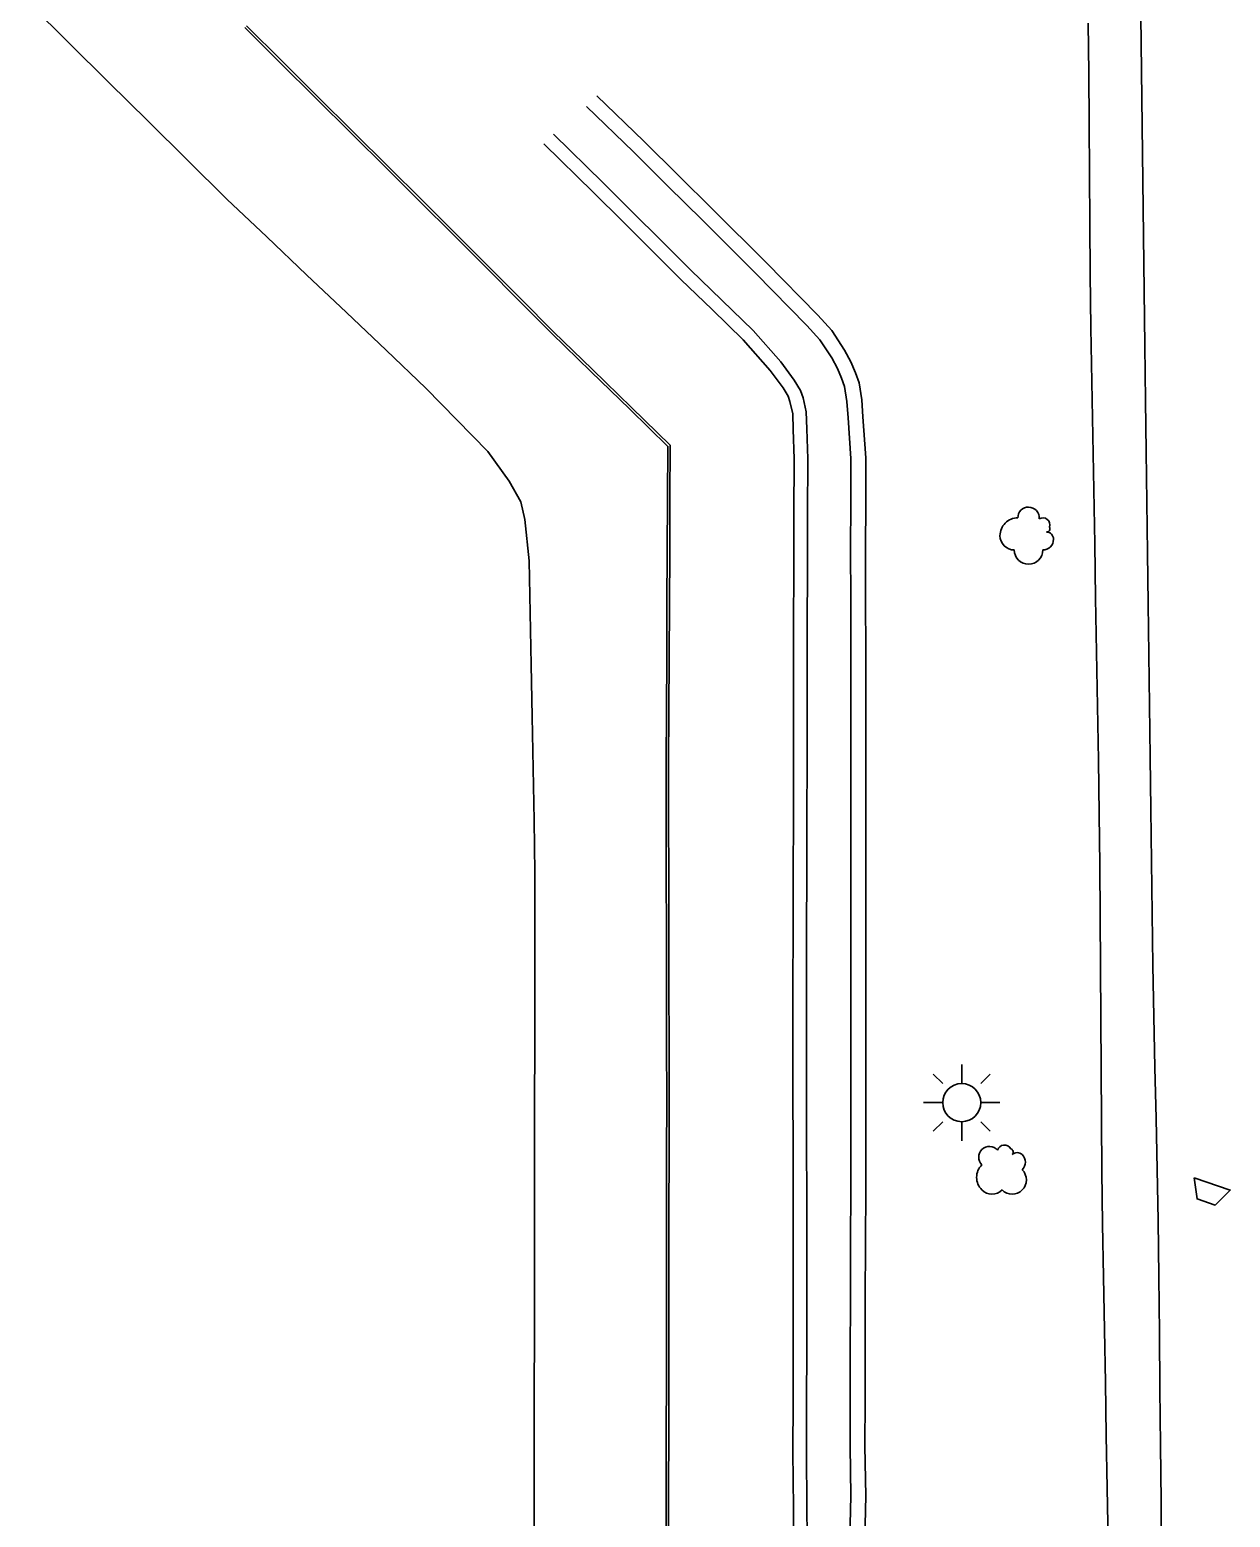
# Model space of a CAD drawing. Header units: feet. Extents: x 3174203 to 3175581, y 1715832 to 1717426.
# Drawn here: x 3175362.4 to 3175465.9, y 1715989 to 1716117.1 of the extents above; entities that cross this region are included whole.
import ezdxf

# ---------------------------------------------------------------- set-up
doc = ezdxf.new("R2010")
doc.units = ezdxf.units.FT
doc.header["$MEASUREMENT"] = 0
for name, color, linetype, lineweight in [('CONCRETE_BOTTOM', 9, 'Continuous', 30), ('CONCRETE_TOP', 204, 'Continuous', 30), ('EDGE_OF_GRASS', 62, 'Continuous', 30), ('FOOT_PATH', 2, 'Continuous', 30), ('LIGHT_POLE', 5, 'Continuous', 30), ('SHRUB', 14, 'Continuous', 30), ('SIGN_BOARD', 2, 'Continuous', 30), ('SINGLE_TREE', 3, 'Continuous', 30)]:
    doc.layers.add(name, color=color, linetype=linetype, lineweight=lineweight)
doc.layers.add('FENCE', color=201, linetype='Continuous', lineweight=30, true_color=0xe39cff)

# ---------------------------------------------------------------- blocks, each defined once
blk = doc.blocks.new('SYM205')
at = {"lineweight": -2}
for p, q in [((0, 0.25), (0, 0.5)), ((-0.25, 0.25), (-0.375, 0.375)), ((0.25, 0.25), (0.375, 0.375)), ((0.25, 0), (0.5, 0)), ((-0.25, -0.25), (-0.375, -0.375)), ((0, -0.25), (0, -0.5)), ((0.25, -0.25), (0.375, -0.375))]:
    blk.add_line(p, q, dxfattribs=at)
at = {"lineweight": -2, "flags": 128}
blk.add_lwpolyline([(-0.5, 0), (-0.25, 0, 1), (0.25, 0, 1), (-0.25, 0)], format="xyb", dxfattribs=at)
blk = doc.blocks.new('SYM205_1')
at = {"layer": 'LIGHT_POLE', "ltscale": 0.25, "xscale": 26.246667, "yscale": 26.246667, "zscale": 26.246667}
blk.add_blockref('SYM205', (0, 0), dxfattribs=at)
blk = doc.blocks.new('SYM003')
at = {"layer": 'LIGHT_POLE', "ltscale": 0.25, "xscale": 0.5, "yscale": 0.5, "zscale": 0.5}
blk.add_blockref('SYM205_1', (0, 0), dxfattribs=at)
blk = doc.blocks.new('SYM231')
at = {"layer": 'SHRUB', "ltscale": 0.25}
for centre, radius, start, end in [((-3.391965, -0.296476), 6.151558, 89.999957, 180.000043), ((0.298974, 5.855085), 3.690935, 89.999957, 180.000043), ((0.29898, 5.855085), 3.690935, 354.734283, 90.000043), ((5.220229, 3.394459), 2.460623, 342.885514, 120.419776), ((6.45054, 2.164144), 1.230312, 269.999957, 24.295265), ((6.450541, -1.526791), 2.460623, 359.999957, 90.000043), ((-4.622277, -0.296484), 4.921246, 179.999957, 270.000043), ((5.22023, -1.526796), 3.690935, 269.999957, 0.000043), ((0.298973, -5.217734), 4.921246, 179.999957, 270.000043), ((0.298981, -5.217734), 4.921246, 269.999957, 0.000043)]:
    blk.add_arc(centre, radius, start, end, dxfattribs=at)
blk = doc.blocks.new('SYM006')
at = {"layer": 'SHRUB', "ltscale": 0.25, "xscale": 0.5, "yscale": 0.5, "zscale": 0.5}
blk.add_blockref('SYM231', (0, 0), dxfattribs=at)
blk = doc.blocks.new('SYM217')
at = {"layer": 'SINGLE_TREE', "ltscale": 0.25}
for centre, radius, start, end in [((-3.999321, 4.74055), 3.690935, 134.999957, 225.000043), ((-3.999317, 4.740554), 3.690935, 39.734283, 135.000043), ((1.220457, 6.480478), 2.460623, 27.885514, 165.419776), ((2.960383, 6.480475), 1.230312, 314.999957, 69.295265), ((5.570268, 3.870591), 2.460623, 44.999957, 135.000043), ((4.70031, 3.000626), 3.690935, 314.999957, 45.000043), ((-2.259399, -2.219148), 6.151558, 134.999957, 225.000043), ((3.830349, -3.08911), 4.921246, 314.999957, 45.000043), ((-3.129355, -3.089116), 4.921246, 224.999957, 315.000043), ((3.830344, -3.089116), 4.921246, 224.999957, 315.000043)]:
    blk.add_arc(centre, radius, start, end, dxfattribs=at)
blk = doc.blocks.new('SYM007')
at = {"layer": 'SINGLE_TREE', "ltscale": 0.25, "xscale": 0.5, "yscale": 0.5, "zscale": 0.5}
blk.add_blockref('SYM217', (0, 0), dxfattribs=at)
blk = doc.blocks.new('SYM207')
at = {"layer": 'SIGN_BOARD', "ltscale": 2.809322}
blk.add_3dface([(-1.322683, 1.213682), (-1.067804, -0.602562), (0.487143, -1.125157), (1.787212, 0.168493)], dxfattribs=at)
blk = doc.blocks.new('SYM008')
at = {"layer": 'SIGN_BOARD', "ltscale": 2.809322, "xscale": 0.5, "yscale": 0.5, "zscale": 0.5}
blk.add_blockref('SYM207', (0, 0), dxfattribs=at)

msp = doc.modelspace()

# ---------------------------------------------------------------- linework, layer by layer
at = {"layer": 'CONCRETE_BOTTOM'}
for points in [[(3175410.394745, 1716110.517837, 5252.12), (3175414.435607, 1716106.605708, 5252.161), (3175417.407596, 1716103.658571, 5252.038), (3175420.379584, 1716100.711434, 5251.952969), (3175424.949994, 1716096.165214, 5251.824), (3175429.381907, 1716091.653226, 5251.602), (3175430.499429, 1716090.416946, 5251.716), (3175431.527335, 1716088.852095, 5251.603), (3175432.018942, 1716087.942991, 5251.59461), (3175432.376474, 1716087.0935, 5251.58268), (3175432.629726, 1716086.378139, 5251.569477), (3175432.82339, 1716085.096451, 5251.54749), (3175432.92767, 1716083.695537, 5251.52698), (3175433.177198, 1716080.189291, 5251.47671), (3175433.164163, 1716076.303243, 5251.42475), (3175433.151128, 1716072.417196, 5251.372437), (3175433.159818, 1716067.982363, 5251.317705), (3175433.168508, 1716063.54753, 5251.263327), (3175433.177198, 1716059.112698, 5251.212175), (3175433.173939, 1716054.348377, 5251.161), (3175433.17068, 1716049.584056, 5251.12), (3175433.167422, 1716044.819735, 5250.937), (3175433.164163, 1716040.055415, 5250.893), (3175433.160904, 1716035.291094, 5250.908), (3175433.163348, 1716030.798666, 5250.744), (3175433.165792, 1716026.306238, 5250.61), (3175433.168236, 1716021.81381, 5250.563), (3175433.17068, 1716017.321382, 5250.65), (3175433.150042, 1716012.551845, 5250.536), (3175433.129403, 1716007.782308, 5250.444), (3175433.108764, 1716003.012771, 5250.474), (3175433.105755, 1715999.057363, 5250.346), (3175433.102745, 1715995.101955, 5250.284834), (3175433.16127, 1715990.815113, 5250.216), (3175433.049408, 1715985.841786, 5250.146)], [(3175406.721744, 1716107.295696, 5250.336), (3175411.000509, 1716103.110279, 5250.343), (3175413.508512, 1716100.60869, 5250.29), (3175416.016516, 1716098.107101, 5250.189), (3175418.524519, 1716095.605512, 5250.031), (3175421.209737, 1716093.010466, 5250.062), (3175423.894955, 1716090.415421, 5249.917), (3175426.221709, 1716087.768214, 5249.808), (3175427.323402, 1716086.267633, 5249.859), (3175427.770318, 1716085.552272, 5249.93), (3175427.91929, 1716085.105172, 5249.9), (3175428.157645, 1716084.047034, 5249.835), (3175428.202336, 1716082.690829, 5249.7), (3175428.276822, 1716080.142357, 5249.683), (3175428.264563, 1716075.373751, 5249.64913), (3175428.252304, 1716070.605146, 5249.616943), (3175428.240045, 1716065.83654, 5249.587196), (3175428.23601, 1716061.945214, 5249.567), (3175428.231975, 1716058.053888, 5249.528), (3175428.227941, 1716054.162562, 5249.424), (3175428.214999, 1716049.288841, 5249.341487), (3175428.202057, 1716044.415121, 5249.260312), (3175428.189115, 1716039.5414, 5249.178489), (3175428.176173, 1716034.667679, 5249.092976), (3175428.163231, 1716029.793959, 5249.010889), (3175428.174229, 1716025.392406, 5248.937362), (3175428.185228, 1716020.990854, 5248.868582), (3175428.196226, 1716016.589302, 5248.799178), (3175428.207224, 1716012.187749, 5248.726), (3175428.199892, 1716007.79231, 5248.611), (3175428.19256, 1716003.39687, 5248.584), (3175428.185228, 1715999.00143, 5248.543716), (3175428.177895, 1715994.605991, 5248.503874), (3175428.213742, 1715989.785689, 5248.459), (3175428.249588, 1715984.965388, 5248.422)]]:
    msp.add_polyline3d(points, dxfattribs=at)
at = {"layer": 'CONCRETE_TOP'}
for points in [[(3175411.288675, 1716111.441181, 5252.716), (3175415.33507, 1716107.523695, 5253.453), (3175418.310146, 1716104.573497, 5253.379), (3175421.285222, 1716101.623298, 5253.31839), (3175425.861623, 1716097.071119, 5253.224788), (3175430.317433, 1716092.534801, 5253.134), (3175431.519225, 1716091.205297, 5253.097), (3175432.631668, 1716089.511749, 5253.125), (3175433.179193, 1716088.499238, 5253.158901), (3175433.575503, 1716087.557612, 5253.188), (3175433.882153, 1716086.691419, 5253.226), (3175434.101408, 1716085.240363, 5252.996), (3175434.209454, 1716083.788853, 5253.132), (3175434.462526, 1716080.232812, 5252.998), (3175434.449417, 1716076.324555, 5252.929909), (3175434.436307, 1716072.416299, 5252.860485), (3175434.444996, 1716067.982039, 5252.782896), (3175434.453685, 1716063.547778, 5252.709316), (3175434.462374, 1716059.113517, 5252.639813), (3175434.459115, 1716054.349015, 5252.569088), (3175434.455856, 1716049.584512, 5252.501937), (3175434.452597, 1716044.820009, 5252.435422), (3175434.449338, 1716040.055507, 5252.369545), (3175434.446079, 1716035.291004, 5252.307417), (3175434.448524, 1716030.797991, 5252.252), (3175434.450968, 1716026.304978, 5252.191723), (3175434.453413, 1716021.811964, 5252.126794), (3175434.455857, 1716017.318951, 5252.057117), (3175434.435217, 1716012.549135, 5251.987241), (3175434.414577, 1716007.779318, 5251.920649), (3175434.393937, 1716003.009502, 5251.849839), (3175434.390932, 1715999.05987, 5251.789), (3175434.387927, 1715995.110238, 5251.705), (3175434.446642, 1715990.809434, 5251.664), (3175434.334739, 1715985.834289, 5251.668)], [(3175407.540369, 1716108.132579, 5251.774), (3175411.823214, 1716103.943172, 5251.863), (3175414.330382, 1716101.442417, 5251.791), (3175416.83755, 1716098.941661, 5251.720711), (3175419.344717, 1716096.440905, 5251.654197), (3175422.043754, 1716093.832505, 5251.584777), (3175424.742791, 1716091.224105, 5251.517075), (3175427.13496, 1716088.502474, 5251.450254), (3175428.293028, 1716086.925107, 5251.417398), (3175428.836961, 1716086.054453, 5251.403185), (3175429.048484, 1716085.419624, 5251.394443), (3175429.324056, 1716084.196268, 5251.380488), (3175429.372466, 1716082.727209, 5251.363344), (3175429.447559, 1716080.157957, 5251.328661), (3175429.435285, 1716075.383448, 5251.263012), (3175429.423011, 1716070.608938, 5251.199699), (3175429.410736, 1716065.834429, 5251.142146), (3175429.406702, 1716061.943086, 5251.097207), (3175429.402667, 1716058.051743, 5251.061), (3175429.398632, 1716054.160401, 5251.027), (3175429.385691, 1716049.287094, 5250.985), (3175429.372751, 1716044.413787, 5250.847), (3175429.35981, 1716039.54048, 5250.782), (3175429.346869, 1716034.667174, 5250.61), (3175429.333928, 1716029.793867, 5250.558), (3175429.344926, 1716025.392459, 5250.573), (3175429.355924, 1716020.991051, 5250.659), (3175429.366922, 1716016.589643, 5250.536), (3175429.37792, 1716012.188235, 5250.441), (3175429.370589, 1716007.793518, 5250.364), (3175429.363258, 1716003.398801, 5250.311), (3175429.355927, 1715999.004084, 5250.392), (3175429.348596, 1715994.609367, 5250.304), (3175429.384446, 1715989.788504, 5250.026), (3175429.420297, 1715984.96764, 5249.963)]]:
    msp.add_polyline3d(points, dxfattribs=at)
at = {"layer": 'EDGE_OF_GRASS'}
for points in [[(3175362.40396, 1716119.318699, 5250.489), (3175365.802133, 1716115.959057, 5250.584), (3175369.200307, 1716112.599414, 5250.647), (3175372.59848, 1716109.239772, 5250.661), (3175375.996653, 1716105.880129, 5250.639), (3175379.394826, 1716102.520487, 5250.656), (3175382.826682, 1716099.267746, 5250.545), (3175386.258537, 1716096.015004, 5250.455085), (3175389.690393, 1716092.762263, 5250.3675), (3175393.122248, 1716089.509521, 5250.283975), (3175396.554104, 1716086.25678, 5250.197151), (3175399.223028, 1716083.518289, 5250.12425), (3175401.891952, 1716080.779799, 5250.053433), (3175403.716857, 1716078.223875, 5249.996044), (3175404.720555, 1716076.443857, 5249.961608), (3175405.085536, 1716074.937687, 5249.93866), (3175405.450517, 1716071.37765, 5249.888), (3175405.533089, 1716066.900147, 5249.82), (3175405.615661, 1716062.422645, 5249.753063), (3175405.698234, 1716057.945142, 5249.681813), (3175405.780806, 1716053.467639, 5249.60625), (3175405.863378, 1716048.990137, 5249.531853), (3175405.94595, 1716044.512634, 5249.461475), (3175405.939158, 1716039.544238, 5249.387654), (3175405.932366, 1716034.575841, 5249.314603), (3175405.925575, 1716029.607445, 5249.245776), (3175405.918783, 1716024.639048, 5249.181), (3175405.911991, 1716019.670652, 5249.115796), (3175405.905199, 1716014.702255, 5249.049724), (3175405.898407, 1716009.733859, 5248.978917), (3175405.891615, 1716004.765463, 5248.90349), (3175405.884823, 1715999.797066, 5248.82553), (3175405.878031, 1715994.82867, 5248.75075), (3175405.871239, 1715989.860273, 5248.677234), (3175405.864447, 1715984.891877, 5248.601456)], [(3175380.927712, 1716117.310699, 5251.01), (3175383.998564, 1716114.268887, 5250.941), (3175387.068881, 1716111.227606, 5250.85561), (3175390.139198, 1716108.186325, 5250.774016), (3175393.209177, 1716105.145378, 5250.696501), (3175396.048405, 1716102.307345, 5250.628679), (3175398.887968, 1716099.468976, 5250.559852), (3175401.727531, 1716096.630606, 5250.498329), (3175404.567094, 1716093.792237, 5250.43822), (3175407.407652, 1716090.952874, 5250.38202), (3175410.759596, 1716087.69132, 5250.321), (3175414.110532, 1716084.430747, 5250.271), (3175417.39772, 1716081.232203, 5250.012), (3175417.37307, 1716076.753387, 5250.008), (3175417.347931, 1716072.185628, 5249.938218), (3175417.322792, 1716067.617868, 5249.869464), (3175417.297653, 1716063.050108, 5249.798129), (3175417.272514, 1716058.482349, 5249.724044), (3175417.247371, 1716053.913827, 5249.651187), (3175417.255985, 1716049.085856, 5249.575049), (3175417.264597, 1716044.258646, 5249.503562), (3175417.27321, 1716039.431436, 5249.42973), (3175417.281822, 1716034.604227, 5249.355164), (3175417.290435, 1716029.777017, 5249.276655), (3175417.299047, 1716024.950121, 5249.193315), (3175417.293202, 1716020.158691, 5249.111847), (3175417.287357, 1716015.366947, 5249.031133), (3175417.281512, 1716010.575202, 5248.95475), (3175417.275667, 1716005.783458, 5248.882074), (3175417.269822, 1716000.991714, 5248.812809), (3175417.263977, 1715996.19997, 5248.744187), (3175417.258132, 1715991.408226, 5248.677899), (3175417.252286, 1715986.616482, 5248.608111)]]:
    msp.add_polyline3d(points, dxfattribs=at)
at = {"layer": 'FENCE'}
msp.add_polyline3d([(3175381.07536, 1716117.458685, 5251.041), (3175384.145677, 1716114.417404, 5250.973), (3175387.215993, 1716111.376123, 5250.887455), (3175390.28631, 1716108.334842, 5250.80552), (3175393.356627, 1716105.293561, 5250.727342), (3175396.19619, 1716102.455192, 5250.658393), (3175399.035753, 1716099.616823, 5250.592409), (3175401.875316, 1716096.778454, 5250.530842), (3175404.71488, 1716093.940085, 5250.470874), (3175407.554443, 1716091.101715, 5250.418564), (3175410.905379, 1716087.841142, 5250.359), (3175414.256314, 1716084.580569, 5250.3), (3175417.60725, 1716081.319996, 5250.113), (3175417.582111, 1716076.752237, 5250.046937), (3175417.556972, 1716072.184477, 5249.975147), (3175417.531833, 1716067.616718, 5249.902172), (3175417.506694, 1716063.048958, 5249.825628), (3175417.481555, 1716058.481198, 5249.750495), (3175417.456416, 1716053.913439, 5249.679004), (3175417.465028, 1716049.086229, 5249.607189), (3175417.473641, 1716044.259019, 5249.53875), (3175417.482253, 1716039.431809, 5249.467711), (3175417.490866, 1716034.604599, 5249.392932), (3175417.499478, 1716029.77739, 5249.314841), (3175417.508091, 1716024.95018, 5249.233216), (3175417.502246, 1716020.158436, 5249.149053), (3175417.4964, 1716015.366692, 5249.066168), (3175417.490555, 1716010.574947, 5248.987), (3175417.48471, 1716005.783203, 5248.91275), (3175417.478865, 1716000.991459, 5248.83772), (3175417.47302, 1715996.199715, 5248.765853), (3175417.467175, 1715991.407971, 5248.69775), (3175417.46133, 1715986.616227, 5248.63231)], dxfattribs=at)
at = {"layer": 'FOOT_PATH'}
for points in [[(3175453.634355, 1716117.694278, 5255.266), (3175453.664548, 1716113.375615, 5255.163), (3175453.694741, 1716109.056953, 5255.089), (3175453.724933, 1716104.73829, 5255.026126), (3175453.755126, 1716100.419628, 5254.959286), (3175453.785319, 1716096.100965, 5254.891023), (3175453.865054, 1716091.445009, 5254.812394), (3175453.944789, 1716086.789053, 5254.734463), (3175454.024524, 1716082.133097, 5254.660351), (3175454.104258, 1716077.477141, 5254.590004), (3175454.183993, 1716072.821185, 5254.523566), (3175454.263728, 1716068.165228, 5254.457818), (3175454.343463, 1716063.509272, 5254.390312), (3175454.423198, 1716058.853316, 5254.326001), (3175454.502932, 1716054.19736, 5254.265244), (3175454.582667, 1716049.541404, 5254.208333), (3175454.612348, 1716045.147224, 5254.158667), (3175454.642029, 1716040.753043, 5254.109746), (3175454.67171, 1716036.358863, 5254.064955), (3175454.701391, 1716031.964682, 5254.024465), (3175454.731072, 1716027.570502, 5253.988374), (3175454.760752, 1716023.176322, 5253.956666), (3175454.790433, 1716018.782141, 5253.929166), (3175454.869054, 1716014.230111, 5253.904661), (3175454.947675, 1716009.678081, 5253.883575), (3175455.026296, 1716005.126051, 5253.861188), (3175455.104917, 1716000.574021, 5253.83875), (3175455.183538, 1715996.021991, 5253.813438), (3175455.262159, 1715991.46996, 5253.78325), (3175455.34078, 1715986.91793, 5253.7515)], [(3175459.952454, 1715985.497269, 5253.684282), (3175459.903011, 1715990.336773, 5253.71909), (3175459.853569, 1715995.176277, 5253.751027), (3175459.804127, 1716000.015781, 5253.782443), (3175459.754684, 1716004.855285, 5253.811), (3175459.705242, 1716009.694788, 5253.836967), (3175459.6558, 1716014.534292, 5253.863484), (3175459.563378, 1716018.926412, 5253.890289), (3175459.470957, 1716023.318532, 5253.9165), (3175459.378535, 1716027.710652, 5253.947095), (3175459.286114, 1716032.102771, 5253.981242), (3175459.193692, 1716036.494891, 5254.019082), (3175459.136668, 1716040.982226, 5254.058419), (3175459.079644, 1716045.469561, 5254.101488), (3175459.022619, 1716049.956895, 5254.148384), (3175458.965595, 1716054.44423, 5254.199231), (3175458.908571, 1716058.931565, 5254.254359), (3175458.85106, 1716063.304425, 5254.312509), (3175458.79355, 1716067.677286, 5254.37487), (3175458.73604, 1716072.050147, 5254.439707), (3175458.678529, 1716076.423008, 5254.504), (3175458.621019, 1716080.795868, 5254.571528), (3175458.563509, 1716085.168729, 5254.639672), (3175458.504419, 1716089.903784, 5254.717093), (3175458.445329, 1716094.63884, 5254.797881), (3175458.386239, 1716099.373895, 5254.879637), (3175458.32715, 1716104.10895, 5254.958102), (3175458.26806, 1716108.844006, 5255.033), (3175458.20897, 1716113.579061, 5255.107), (3175458.14988, 1716118.314117, 5255.218)]]:
    msp.add_polyline3d(points, dxfattribs=at)

# ---------------------------------------------------------------- block references
at = {"layer": 'LIGHT_POLE', "ltscale": 0.25, "xscale": 0.5, "yscale": 0.5, "zscale": 0.5}
msp.add_blockref('SYM003', (3175442.7234, 1716024.6918, 5252.8315), dxfattribs=at)
at = {"layer": 'SHRUB', "ltscale": 0.25, "xscale": 0.5, "yscale": 0.5, "zscale": 0.5}
msp.add_blockref('SYM006', (3175448.4077, 1716073.6107, 5254.5142), dxfattribs=at)
at = {"layer": 'SIGN_BOARD', "ltscale": 2.809322, "xscale": 2, "yscale": 2, "zscale": 2}
msp.add_blockref('SYM008', (3175464.0796, 1716016.9979, 5254.088), dxfattribs=at)
at = {"layer": 'SINGLE_TREE', "ltscale": 0.25, "xscale": 0.5, "yscale": 0.5, "zscale": 0.5}
msp.add_blockref('SYM007', (3175446.1113, 1716018.8114, 5253.2049), dxfattribs=at)

doc.saveas('drawing.dxf')
